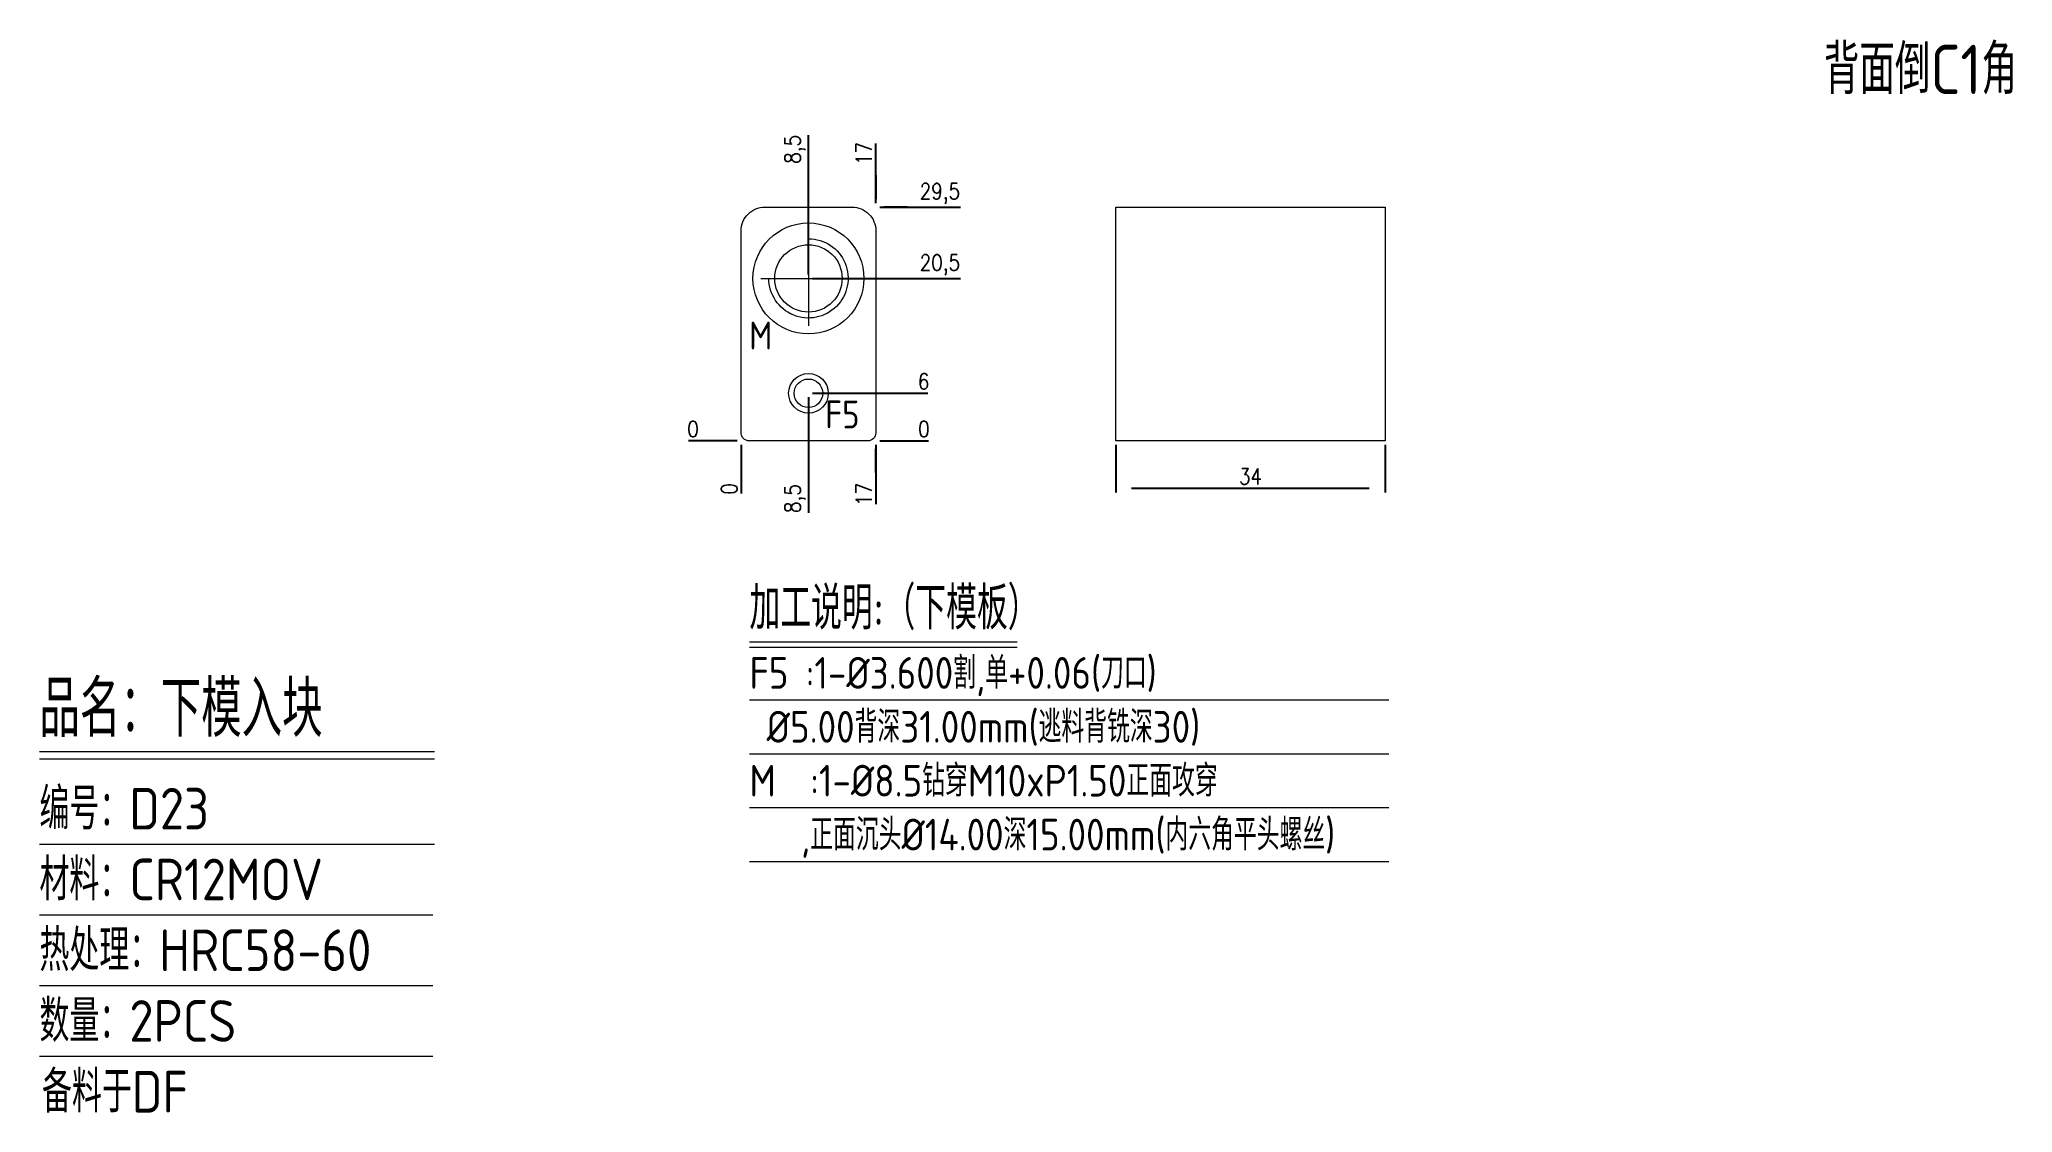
# Model space of a CAD drawing. Header units: millimetres. Extents: x 114446 to 114695, y 600 to 735.
import ezdxf
from ezdxf.enums import TextEntityAlignment as Align

# ---------------------------------------------------------------- set-up
doc = ezdxf.new("R2010")
doc.units = ezdxf.units.MM
doc.linetypes.add('CENTER', pattern=[0])
doc.linetypes.add('HIDDEN', pattern=[0])
for name, color, linetype in [('DIE_P', 2, 'Continuous'), ('DIM', 4, 'Continuous'), ('TEXT', 4, 'Continuous')]:
    doc.layers.add(name, color=color, linetype=linetype)
doc.styles.add('gbenor', font='gbenor.shx', dxfattribs={"bigfont": 'gbcbig.shx'})
doc.styles.get("Standard").update_dxf_attribs({"font": 'txt.shx', "width": 0.85, "bigfont": 'ctxt.shx'})
doc.dimstyles.new('T-2-WX', dxfattribs={"dimtxt": 2, "dimasz": 2, "dimexe": 0.5, "dimexo": 0.5, "dimgap": 0.5, "dimtad": 1, "dimtxsty": 'Standard', "dimblk": 'OPEN30', "dimcen": 0, "dimazin": 3, "dimtfac": 1, "dimtmove": 0, "dimatfit": 3, "dimldrblk": 'OPEN30', "dimlwd": -1, "dimlwe": -1})

# ---------------------------------------------------------------- blocks, each defined once
blk = doc.blocks.new('*D7579')
at = {"layer": 'Defpoints', "color": 0}
for p in [(114534.94, 684.69), (114551.94, 684.69), (114556.94, 684.69)]:
    blk.add_point(p, dxfattribs=at)
at = {"layer": 'DIM', "color": 0}
blk.add_line((114552.44, 684.69), (114558.57, 684.69), dxfattribs=at)
at = {"layer": 'DIM', "color": 0, "lineweight": 5, "insert": (114558.01, 686.19), "char_height": 2, "attachment_point": 5}
blk.add_mtext('0', dxfattribs=at)
blk = doc.blocks.new('_Open30')
blk = doc.blocks.new('*D7580')
at = {"layer": 'Defpoints', "color": 0}
for p in [(114543.44, 690.69), (114556.94, 690.69), (114534.94, 684.69)]:
    blk.add_point(p, dxfattribs=at)
at = {"layer": 'DIM', "color": 0}
for p, q in [((114543.94, 690.69), (114548.94, 690.69)), ((114548.94, 690.69), (114552.94, 690.69)), ((114552.94, 690.69), (114558.49, 690.69))]:
    blk.add_line(p, q, dxfattribs=at)
at = {"layer": 'DIM', "color": 0, "lineweight": 5, "insert": (114557.97, 692.19), "char_height": 2, "attachment_point": 5}
blk.add_mtext('6', dxfattribs=at)
blk = doc.blocks.new('*D7581')
at = {"layer": 'Defpoints', "color": 0}
for p in [(114543.44, 705.19), (114556.94, 705.19), (114534.94, 684.69)]:
    blk.add_point(p, dxfattribs=at)
at = {"layer": 'DIM', "color": 0}
for p, q in [((114543.94, 705.19), (114548.94, 705.19)), ((114548.94, 705.19), (114552.94, 705.19)), ((114552.94, 705.19), (114562.62, 705.19))]:
    blk.add_line(p, q, dxfattribs=at)
at = {"layer": 'DIM', "color": 0, "lineweight": 5, "insert": (114560.03, 706.88), "char_height": 2, "attachment_point": 5}
blk.add_mtext('20,5', dxfattribs=at)
blk = doc.blocks.new('*D7582')
at = {"layer": 'Defpoints', "color": 0}
for p in [(114551.94, 714.19), (114556.94, 714.19), (114534.94, 684.69)]:
    blk.add_point(p, dxfattribs=at)
at = {"layer": 'DIM', "color": 0}
for p, q in [((114552.44, 714.19), (114555.94, 714.19)), ((114555.94, 714.19), (114552.94, 714.19)), ((114552.94, 714.19), (114562.62, 714.19))]:
    blk.add_line(p, q, dxfattribs=at)
at = {"layer": 'DIM', "color": 0, "lineweight": 5, "insert": (114560.03, 715.88), "char_height": 2, "attachment_point": 5}
blk.add_mtext('29,5', dxfattribs=at)
blk = doc.blocks.new('*D7583')
at = {"layer": 'Defpoints', "color": 0}
for p in [(114529.94, 684.69), (114534.94, 684.69), (114534.94, 684.69)]:
    blk.add_point(p, dxfattribs=at)
at = {"layer": 'DIM', "color": 0}
blk.add_line((114534.44, 684.69), (114528.31, 684.69), dxfattribs=at)
at = {"layer": 'DIM', "color": 0, "lineweight": 5, "insert": (114528.87, 686.19), "char_height": 2, "attachment_point": 5}
blk.add_mtext('0', dxfattribs=at)
blk = doc.blocks.new('*D7584')
at = {"layer": 'Defpoints', "color": 0}
for p in [(114534.94, 684.69), (114551.94, 684.69), (114551.94, 679.69)]:
    blk.add_point(p, dxfattribs=at)
at = {"layer": 'DIM', "color": 0}
for p, q in [((114551.94, 684.19), (114551.94, 680.69)), ((114551.94, 680.69), (114551.94, 683.69)), ((114551.94, 683.69), (114551.94, 676.68))]:
    blk.add_line(p, q, dxfattribs=at)
at = {"layer": 'DIM', "color": 0, "lineweight": 5, "insert": (114550.44, 677.93), "char_height": 2, "attachment_point": 5, "rotation": 90}
blk.add_mtext('17', dxfattribs=at)
blk = doc.blocks.new('*D7585')
at = {"layer": 'Defpoints', "color": 0}
for p in [(114543.44, 690.69), (114534.94, 684.69), (114543.44, 679.69)]:
    blk.add_point(p, dxfattribs=at)
at = {"layer": 'DIM', "color": 0}
for p, q in [((114543.44, 690.19), (114543.44, 686.69)), ((114543.44, 686.69), (114543.44, 683.69)), ((114543.44, 683.69), (114543.44, 675.62))]:
    blk.add_line(p, q, dxfattribs=at)
at = {"layer": 'DIM', "color": 0, "lineweight": 5, "insert": (114541.75, 677.4), "char_height": 2, "attachment_point": 5, "rotation": 90}
blk.add_mtext('8,5', dxfattribs=at)
blk = doc.blocks.new('*D7586')
at = {"layer": 'Defpoints', "color": 0}
for p in [(114534.94, 684.69), (114534.94, 684.69), (114534.94, 679.69)]:
    blk.add_point(p, dxfattribs=at)
at = {"layer": 'DIM', "color": 0}
blk.add_line((114534.94, 684.19), (114534.94, 678.05), dxfattribs=at)
at = {"layer": 'DIM', "color": 0, "lineweight": 5, "insert": (114533.44, 678.62), "char_height": 2, "attachment_point": 5, "rotation": 90}
blk.add_mtext('0', dxfattribs=at)
blk = doc.blocks.new('*D7587')
at = {"layer": 'Defpoints', "color": 0}
for p in [(114551.94, 719.19), (114551.94, 714.19), (114534.94, 684.69)]:
    blk.add_point(p, dxfattribs=at)
at = {"layer": 'DIM', "color": 0}
for p, q in [((114551.94, 715.19), (114551.94, 722.19)), ((114551.94, 714.69), (114551.94, 718.19)), ((114551.94, 718.19), (114551.94, 715.19))]:
    blk.add_line(p, q, dxfattribs=at)
at = {"layer": 'DIM', "color": 0, "lineweight": 5, "insert": (114550.44, 720.94), "char_height": 2, "attachment_point": 5, "rotation": 90}
blk.add_mtext('17', dxfattribs=at)
blk = doc.blocks.new('*D7588')
at = {"layer": 'Defpoints', "color": 0}
for p in [(114543.44, 719.19), (114543.44, 705.19), (114534.94, 684.69)]:
    blk.add_point(p, dxfattribs=at)
at = {"layer": 'DIM', "color": 0}
for p, q in [((114543.44, 715.19), (114543.44, 723.25)), ((114543.44, 711.19), (114543.44, 715.19)), ((114543.44, 705.69), (114543.44, 711.19))]:
    blk.add_line(p, q, dxfattribs=at)
at = {"layer": 'DIM', "color": 0, "lineweight": 5, "insert": (114541.75, 721.47), "char_height": 2, "attachment_point": 5, "rotation": 90}
blk.add_mtext('8,5', dxfattribs=at)
blk = doc.blocks.new('*D7589')
at = {"layer": 'Defpoints', "color": 0}
for p in [(114582.23, 684.69), (114616.23, 684.69), (114582.23, 678.69)]:
    blk.add_point(p, dxfattribs=at)
at = {"layer": 'DIM', "color": 0}
for p, q in [((114582.23, 684.19), (114582.23, 678.19)), ((114616.23, 684.19), (114616.23, 678.19)), ((114614.23, 678.69), (114584.23, 678.69))]:
    blk.add_line(p, q, dxfattribs=at)
at = {"layer": 'DIM', "color": 0, "lineweight": 5, "insert": (114599.23, 680.19), "char_height": 2, "attachment_point": 5}
blk.add_mtext('34', dxfattribs=at)

msp = doc.modelspace()

# ---------------------------------------------------------------- linework, layer by layer
at = {"layer": 'DIE_P', "linetype": 'Continuous', "lineweight": 5}
msp.add_lwpolyline([(114537.94, 714.185), (114548.94, 714.185, -0.4142136), (114551.94, 711.185), (114551.94, 685.685, -0.4142136), (114550.94, 684.685), (114535.94, 684.685, -0.4142136), (114534.94, 685.685), (114534.94, 711.185, -0.4142136)], format="xyb", close=True, dxfattribs=at)
at = {"layer": 'DIE_P', "lineweight": 5}
msp.add_lwpolyline([(114543.44, 710.185, -2.4142136), (114538.44, 705.185)], format="xyb", dxfattribs=at)
at = {"layer": 'DIE_P', "linetype": 'CENTER', "lineweight": 5}
for points in [[(114543.44, 711.185), (114543.44, 699.185)], [(114537.44, 705.185), (114549.44, 705.185)]]:
    msp.add_lwpolyline(points, dxfattribs=at)
at = {"layer": 'DIE_P', "linetype": 'Continuous', "lineweight": 5}
msp.add_circle((114543.44, 705.185), 7, dxfattribs=at)
at = {"layer": 'DIE_P', "lineweight": 5}
msp.add_circle((114543.44, 705.185), 4.25, dxfattribs=at)
at = {"layer": 'DIE_P', "color": 4, "linetype": 'HIDDEN', "lineweight": 5, "ltscale": 0.5}
msp.add_circle((114543.44, 690.685), 2.5, dxfattribs=at)
at = {"layer": 'DIE_P', "color": 1, "linetype": 'Continuous', "lineweight": 5}
msp.add_circle((114543.44, 690.685), 1.8, dxfattribs=at)
at = {"layer": 'DIM', "color": 4, "linetype": 'Continuous', "lineweight": 5}
for p, q in [((114446.381, 645.498), (114496.247, 645.498)), ((114446.381, 644.579), (114496.247, 644.579)), ((114446.381, 633.814), (114496.247, 633.814)), ((114446.381, 624.886), (114496.031, 624.886)), ((114446.381, 615.958), (114496.031, 615.958)), ((114446.381, 607.031), (114496.031, 607.031))]:
    msp.add_line(p, q, dxfattribs=at)
at = {"layer": 'TEXT', "color": 3, "lineweight": 5}
for p, q in [((114535.992, 659.349), (114569.784, 659.349)), ((114535.992, 658.649), (114569.784, 658.649))]:
    msp.add_line(p, q, dxfattribs=at)
at = {"layer": 'TEXT', "color": 3, "linetype": 'Continuous', "lineweight": 5}
for p, q in [((114535.992, 652.009), (114616.706, 652.009)), ((114535.992, 645.209), (114616.706, 645.209)), ((114535.992, 638.409), (114616.706, 638.409)), ((114535.992, 631.609), (114616.706, 631.609))]:
    msp.add_line(p, q, dxfattribs=at)
at = {"layer": 'TEXT', "color": 2, "lineweight": 5}
msp.add_lwpolyline([(114582.226, 714.185), (114616.226, 714.185), (114616.226, 684.685), (114582.226, 684.685)], close=True, dxfattribs=at)

# ---------------------------------------------------------------- texts
at = {"layer": 'DIM', "color": 3, "linetype": 'Continuous', "lineweight": 5, "style": 'gbenor'}
for s, height, p in [('品名：下模入块', 7.0896, (114446.381, 647.336)), ('编号：D23', 5.2515, (114446.381, 635.652)), ('材料：CR12MOV', 5.2515, (114446.381, 626.724)), ('热处理：HRC58-60', 5.25154, (114446.381, 617.796)), ('数量：2PCS', 5.2515, (114446.381, 608.869)), ('备料于DF', 5.2515, (114446.701, 599.941))]:
    msp.add_text(s, height=height, dxfattribs=at).set_placement(p)
at = {"layer": 'TEXT', "color": 4, "lineweight": 5, "style": 'gbenor'}
for s, height, p in [('背面倒C1角', 6.2174, (114671.611, 728.442)), ('加工说明:（下模板）', 5.4, (114535.992, 660.889)), (' %%C5.00背深31.00mm(逃料背铣深30)', 4, (114535.992, 646.609)), ('M  :1-%%c8.5钻穿M10xP1.50正面攻穿', 4, (114535.992, 639.809)), ('   ,正面沉头%%C14.00深15.00mm(内六角平头螺丝)', 4, (114535.992, 633.009))]:
    msp.add_text(s, height=height, dxfattribs=at).set_placement(p)
for s, p in [('M', (114537.413, 697.975)), ('F5', (114547.715, 688.015))]:
    msp.add_text(s, height=3.52, dxfattribs=at).set_placement(p, align=Align.MIDDLE_CENTER)
at = {"layer": 'TEXT', "color": 1, "lineweight": 5, "style": 'gbenor'}
msp.add_text('F5 :1-%%C3.600割,单+0.06(刀口)', height=4, dxfattribs=at).set_placement((114535.992, 653.409))

# ---------------------------------------------------------------- dimensions: what is measured, and where the dimension line sits
at = {"layer": 'DIM', "lineweight": 5}
for feature_location, offset, dtype, origin, picture, middle in [((114543.44, 705.185), (0, 14), 1, (114534.94, 684.685), '*D7588', (114541.749, 721.466)), ((114551.94, 714.185), (0, 5), 1, (114534.94, 684.685), '*D7587', (114550.44, 720.94)), ((114551.94, 714.185), (5, 0), 0, (114534.94, 684.685), '*D7582', (114560.03, 715.876)), ((114543.44, 705.185), (13.5, 0), 0, (114534.94, 684.685), '*D7581', (114560.03, 706.876)), ((114543.44, 690.685), (13.5, 0), 0, (114534.94, 684.685), '*D7580', (114557.966, 692.185)), ((114543.44, 690.685), (0, -11), 1, (114534.94, 684.685), '*D7585', (114541.749, 677.404)), ((114534.939945913, 684.6853678), (-5, 0), 0, (114534.939945913, 684.6853678), '*D7583', (114528.873279247, 686.1853678)), ((114551.939945933, 684.6853678), (5, 0), 0, (114534.939945913, 684.6853678), '*D7579', (114558.0066126, 686.1853678)), ((114534.939945913, 684.6853678), (0, -5), 1, (114534.939945913, 684.6853678), '*D7586', (114533.439945913, 678.618701133)), ((114551.94, 684.685), (0, -5), 1, (114534.94, 684.685), '*D7584', (114550.44, 677.931))]:
    dim = msp.add_ordinate_dim(feature_location=feature_location, offset=offset, dtype=dtype, origin=origin, dimstyle='T-2-WX', dxfattribs=at)
    dim.commit()
    dim.dimension.update_dxf_attribs({"geometry": picture, "text_midpoint": middle})
dim = msp.add_linear_dim(base=(114582.226, 678.685), p1=(114616.226, 684.685), p2=(114582.226, 684.685), dimstyle='T-2-WX', dxfattribs=at)
dim.commit()
dim.dimension.update_dxf_attribs({"geometry": '*D7589', "text_midpoint": (114599.226, 680.185)})

doc.saveas('drawing.dxf')
